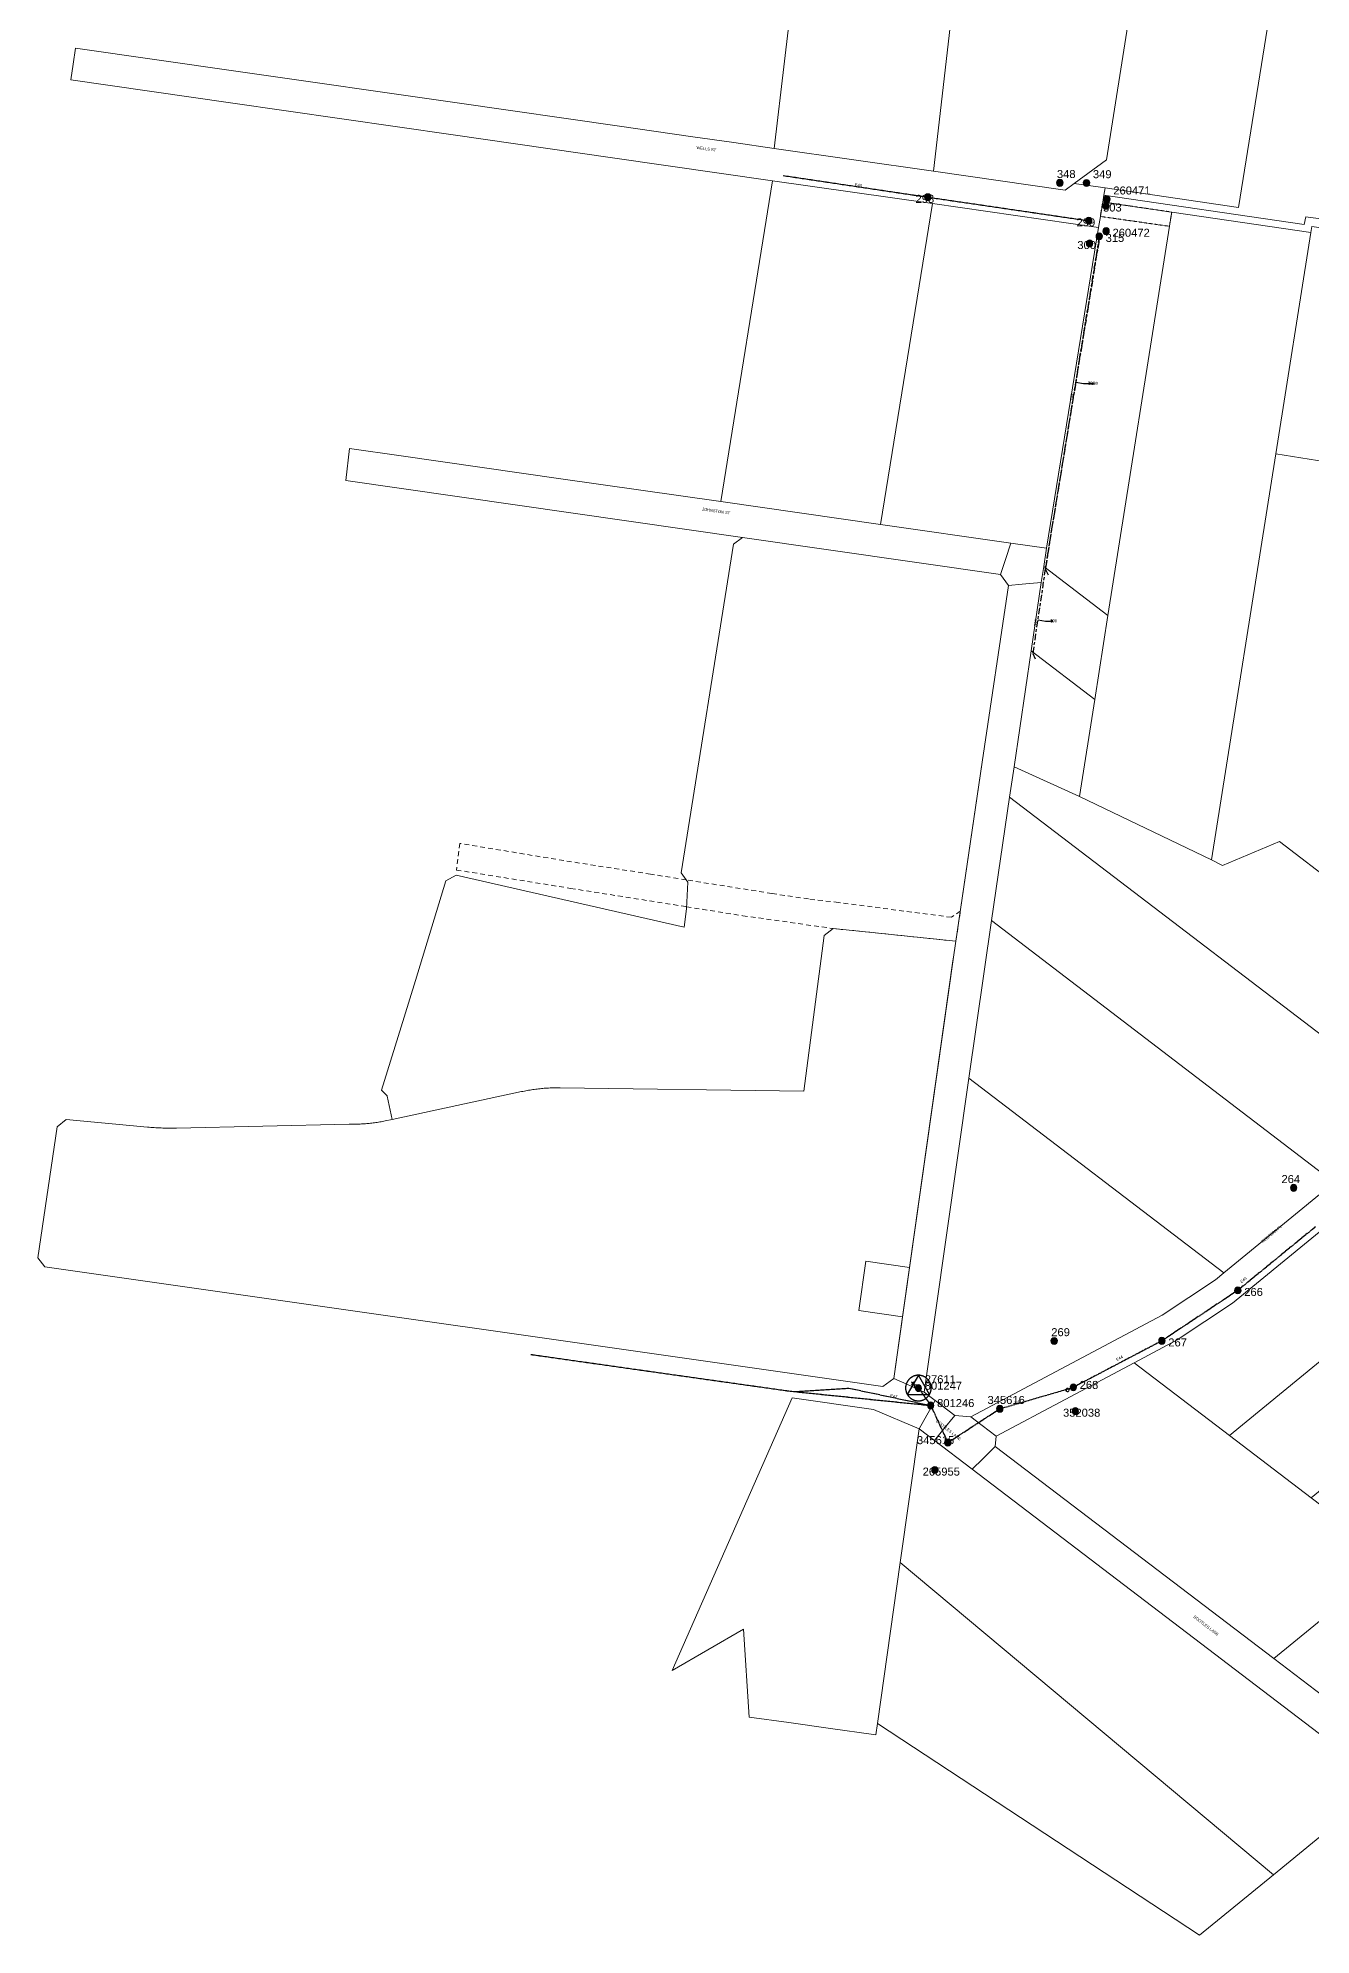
# Model space of a CAD drawing. Header units: metres. Extents: x 301573 to 308964, y 6278036 to 6284182.
# Drawn here: x 301573 to 302369, y 6281977 to 6283162 of the extents above; entities that cross this region are included whole.
import ezdxf
from ezdxf.enums import TextEntityAlignment as Align

# ---------------------------------------------------------------- set-up
doc = ezdxf.new("R2010")
doc.units = ezdxf.units.M
for name, pattern in [('Cable Exist OH', [1, 1, 0]), ('Cable Exist UG', [8.2, 4, -1.2, 1.8, -1.2]), ('Dash', [5, 3, -2]), ('DASHED', [0.75, 0.5, -0.25]), ('HIDDEN2', [0.1875, 0.125, -0.0625])]:
    doc.linetypes.add(name, pattern=pattern)
doc.layers.get('0').update_dxf_attribs({"color": 6})
for name, color, linetype, lineweight in [('Cadastre Developer_SP_EXT', 92, 'Continuous', 15), ('Cadastre Easements_SP_EXT', 94, 'DASHED', 15), ('Cadastre Land Parcels_SP_EXT', 95, 'Continuous', 15), ('Cadastre Other Property_SP_EXT', 97, 'DASHED', 15), ('Cadastre Road Names_SP_HV_LV_SL_EXT', 7, 'Continuous', 15), ('Cadastre Roads_SP_EXT', 46, 'Continuous', 15), ('Mains_HV_EXT', 13, 'Continuous', 25), ('Mains_LV_EXT', 163, 'Continuous', 25)]:
    doc.layers.add(name, color=color, linetype=linetype, lineweight=lineweight)
for name, color, linetype in [('Duct_SP_EXT', 30, 'Continuous'), ('Equip_LV_EXT', 7, 'Continuous'), ('Equip_SP_LV_EXT', 7, 'Continuous'), ('Sub_SP_TR_HV_LV_EXT', 7, 'Continuous'), ('SupportsOH_SP_TR_HV_LV_SL_EXT', 7, 'Continuous'), ('Trench_SP_EXT', 7, 'Continuous')]:
    doc.layers.add(name, color=color, linetype=linetype)
doc.layers.get('0').freeze()
doc.styles.add('POLE_LABEL', font='arial.ttf', dxfattribs={"height": 2})
doc.styles.get("Standard").update_dxf_attribs({"font": 'arial.ttf'})

# ---------------------------------------------------------------- blocks, each defined once
blk = doc.blocks.new('SUB_POLE_EXT')
at = {"flags": 128}
for points in [[(-0.05, 4), (-0.15, 4), (-0.25, 3.99), (-0.34, 3.99), (-0.44, 3.98), (-0.54, 3.96), (-0.64, 3.95), (-0.73, 3.93), (-0.83, 3.91), (-0.92, 3.89), (-1.02, 3.87), (-1.11, 3.84), (-1.21, 3.81), (-1.3, 3.78), (-1.39, 3.75), (-1.49, 3.71), (-1.58, 3.68), (-1.67, 3.64), (-1.75, 3.59), (-1.84, 3.55), (-1.93, 3.5), (-2.01, 3.46), (-2.1, 3.41), (-2.18, 3.35), (-2.26, 3.3), (-2.34, 3.24), (-2.42, 3.18), (-2.5, 3.12), (-2.58, 3.06), (-2.65, 3), (-2.72, 2.93), (-2.79, 2.86), (-2.86, 2.79), (-2.93, 2.72), (-3, 2.65), (-3.06, 2.58), (-3.12, 2.5), (-3.18, 2.42), (-3.24, 2.34), (-3.3, 2.26), (-3.35, 2.18), (-3.41, 2.1), (-3.46, 2.01), (-3.5, 1.93), (-3.55, 1.84), (-3.59, 1.75), (-3.64, 1.67), (-3.68, 1.58), (-3.71, 1.49), (-3.75, 1.39), (-3.78, 1.3), (-3.81, 1.21), (-3.84, 1.11), (-3.87, 1.02), (-3.89, 0.92), (-3.91, 0.83), (-3.93, 0.73), (-3.95, 0.64), (-3.96, 0.54), (-3.98, 0.44), (-3.99, 0.34), (-3.99, 0.25), (-4, 0.15), (-4, 0.05), (-4, -0.05), (-4, -0.15), (-3.99, -0.25), (-3.99, -0.34), (-3.98, -0.44), (-3.96, -0.54), (-3.95, -0.64), (-3.93, -0.73), (-3.91, -0.83), (-3.89, -0.92), (-3.87, -1.02), (-3.84, -1.11), (-3.81, -1.21), (-3.78, -1.3), (-3.75, -1.39), (-3.71, -1.49), (-3.68, -1.58), (-3.64, -1.67), (-3.59, -1.75), (-3.55, -1.84), (-3.5, -1.93), (-3.46, -2.01), (-3.41, -2.1), (-3.35, -2.18), (-3.3, -2.26), (-3.24, -2.34), (-3.18, -2.42), (-3.12, -2.5), (-3.06, -2.58), (-3, -2.65), (-2.93, -2.72), (-2.86, -2.79), (-2.79, -2.86), (-2.72, -2.93), (-2.65, -3), (-2.58, -3.06), (-2.5, -3.12), (-2.42, -3.18), (-2.34, -3.24), (-2.26, -3.3), (-2.18, -3.35), (-2.1, -3.41), (-2.01, -3.46), (-1.93, -3.5), (-1.84, -3.55), (-1.75, -3.59), (-1.67, -3.64), (-1.58, -3.68), (-1.49, -3.71), (-1.39, -3.75), (-1.3, -3.78), (-1.21, -3.81), (-1.11, -3.84), (-1.02, -3.87), (-0.92, -3.89), (-0.83, -3.91), (-0.73, -3.93), (-0.64, -3.95), (-0.54, -3.96), (-0.44, -3.98), (-0.34, -3.99), (-0.25, -3.99), (-0.15, -4), (-0.05, -4), (0.05, -4), (0.15, -4), (0.25, -3.99), (0.34, -3.99), (0.44, -3.98), (0.54, -3.96), (0.64, -3.95), (0.73, -3.93), (0.83, -3.91), (0.92, -3.89), (1.02, -3.87), (1.11, -3.84), (1.21, -3.81), (1.3, -3.78), (1.39, -3.75), (1.49, -3.71), (1.58, -3.68), (1.67, -3.64), (1.75, -3.59), (1.84, -3.55), (1.93, -3.5), (2.01, -3.46), (2.1, -3.41), (2.18, -3.35), (2.26, -3.3), (2.34, -3.24), (2.42, -3.18), (2.5, -3.12), (2.58, -3.06), (2.65, -3), (2.72, -2.93), (2.79, -2.86), (2.86, -2.79), (2.93, -2.72), (3, -2.65), (3.06, -2.58), (3.12, -2.5), (3.18, -2.42), (3.24, -2.34), (3.3, -2.26), (3.35, -2.18), (3.41, -2.1), (3.46, -2.01), (3.5, -1.93), (3.55, -1.84), (3.59, -1.75), (3.64, -1.67), (3.68, -1.58), (3.71, -1.49), (3.75, -1.39), (3.78, -1.3), (3.81, -1.21), (3.84, -1.11), (3.87, -1.02), (3.89, -0.92), (3.91, -0.83), (3.93, -0.73), (3.95, -0.64), (3.96, -0.54), (3.98, -0.44), (3.99, -0.34), (3.99, -0.25), (4, -0.15), (4, -0.05), (4, 0.05), (4, 0.15), (3.99, 0.25), (3.99, 0.34), (3.98, 0.44), (3.96, 0.54), (3.95, 0.64), (3.93, 0.73), (3.91, 0.83), (3.89, 0.92), (3.87, 1.02), (3.84, 1.11), (3.81, 1.21), (3.78, 1.3), (3.75, 1.39), (3.71, 1.49), (3.68, 1.58), (3.64, 1.67), (3.59, 1.75), (3.55, 1.84), (3.5, 1.93), (3.46, 2.01), (3.41, 2.1), (3.35, 2.18), (3.3, 2.26), (3.24, 2.34), (3.18, 2.42), (3.12, 2.5), (3.06, 2.58), (3, 2.65), (2.93, 2.72), (2.86, 2.79), (2.79, 2.86), (2.72, 2.93), (2.65, 3), (2.58, 3.06), (2.5, 3.12), (2.42, 3.18), (2.34, 3.24), (2.26, 3.3), (2.18, 3.35), (2.1, 3.41), (2.01, 3.46), (1.93, 3.5), (1.84, 3.55), (1.75, 3.59), (1.67, 3.64), (1.58, 3.68), (1.49, 3.71), (1.39, 3.75), (1.3, 3.78), (1.21, 3.81), (1.11, 3.84), (1.02, 3.87), (0.92, 3.89), (0.83, 3.91), (0.73, 3.93), (0.64, 3.95), (0.54, 3.96), (0.44, 3.98), (0.34, 3.99), (0.25, 3.99), (0.15, 4), (0.05, 4)], [(0, 4), (-3.46, -2), (3.46, -2)]]:
    blk.add_lwpolyline(points, close=True, dxfattribs=at)
at = {"flags": 8}
blk.add_attdef('ASSET_NUM', text='', height=2.5, dxfattribs=at).set_placement((0, 7), align=Align.MIDDLE_CENTER)
for tag, flags, p in [('STREET_CODE', 9, (-1.13, 0.95)), ('CONSTRUCTED_VOLTAGE', 9, (-1.13, 0.75)), ('NO_PHASES', 9, (-1.13, 0.55)), ('OPERATING_VOLTAGE', 9, (-1.13, 0.35)), ('OPERATED_BY', 9, (-1.13, 0.15)), ('MAINTAINED_BY', 9, (-1.13, -0.05)), ('SECONDARY_VOLTAGE', 9, (-1.13, -0.65)), ('STATE', 9, (-1.13, -0.85)), ('SUBSTATION_TYPE', 9, (-1.13, -1.05)), ('SUBURB', 9, (-1.13, -1.65)), ('STREETNAME', 9, (-1.13, -1.85)), ('Z', 1, (-1.13, -2.45)), ('ORIENTATION', 9, (-1.13, -0.25)), ('OWNED_BY', 9, (-1.13, -0.45)), ('USAGE', 9, (-1.13, -1.25)), ('LEGEND', 9, (-1.13, -1.45)), ('LOCATION', 9, (-1.13, -2.05)), ('NOTES', 9, (-1.13, -2.25))]:
    blk.add_attdef(tag, text='', height=0.2, dxfattribs=dict(flags=flags)).set_placement(p, align=Align.MIDDLE_LEFT)
blk = doc.blocks.new('LV_OH_LINKS_OPEN_EXT')
for p, q in [((-0.2, 5), (-0.2, 5.5)), ((-0.2, 3), (-0.2, 2.5)), ((0.2, 5), (0.2, 5.5)), ((0.2, 3), (0.2, 2.5))]:
    blk.add_line(p, q)
blk.add_lwpolyline([(0, 3, 1), (0, 5, 1)], format="xyb", close=True)
at = {"flags": 1}
blk.add_attdef('Z', (0, 0), '', height=0.2, dxfattribs=at)
at = {"flags": 9}
for tag, p in [('ACTUAL_STATUS', (0, 0)), ('CONSTRUCTED_VOLTAGE', (0, -0.2)), ('NO_PHASES', (0, -0.4)), ('OPERATING_VOLTAGE', (0, -0.6)), ('ORIENTATION', (0, -0.8)), ('OWNED_BY', (0, -1)), ('STATE', (0, -1.2)), ('SWITCH_TYPE', (0, -1.4)), ('USAGE', (0, -1.6)), ('LEGEND', (0, -1.8)), ('NOTES', (0, -2))]:
    blk.add_attdef(tag, text='', height=0.2, dxfattribs=at).set_placement(p, align=Align.MIDDLE_LEFT)
blk = doc.blocks.new('LV_OH_LINKS_DISTFUSE_EXT')
for p, q in [((0, 0), (0.96, 0)), ((3.84, 0), (4.8, 0))]:
    blk.add_line(p, q)
blk.add_lwpolyline([(3.84, -1.2), (3.84, 1.2), (0.96, -1.2), (0.96, 1.2)], close=True)
at = {"flags": 9}
for tag, p in [('ACTUAL_STATUS', (0, 0)), ('CONSTRUCTED_VOLTAGE', (0, -0.2)), ('OPERATING_VOLTAGE', (0, -0.6)), ('ORIENTATION', (0, -0.8)), ('OWNED_BY', (0, -1)), ('STATE', (0, -1.2)), ('SWITCH_TYPE', (0, -1.4)), ('NO_PHASES', (0, -0.4)), ('USAGE', (0, -1.6)), ('NOTES', (0, -1.8))]:
    blk.add_attdef(tag, text='', height=0.2, dxfattribs=at).set_placement(p, align=Align.MIDDLE_LEFT)
at = {"flags": 1}
blk.add_attdef('Z', (0, 0), '', height=0.2, dxfattribs=at)
blk = doc.blocks.new('POLE_EXT')
blk.add_hatch(color=256).paths.add_polyline_path([(-1, 0, 1), (1, 0, 1)])
blk.add_lwpolyline([(-1, 0, 1), (1, 0, 1)], format="xyb", close=True)
at = {"flags": 8}
blk.add_attdef('pNumber', text='', height=2, dxfattribs=at).set_placement((3, 2.5), align=Align.MIDDLE_CENTER)
at = {"style": 'POLE_LABEL', "flags": 9}
for tag, p in [('STRUCTURE_PLANT_NUMBER', (1.35, 0.03)), ('STREET_CODE', (1.35, -0.2))]:
    blk.add_attdef(tag, text='', height=0.2, dxfattribs=at).set_placement(p, align=Align.MIDDLE_LEFT)
at = {"flags": 9}
for tag, p in [('OWNED_BY', (1.35, -0.4)), ('SPECIAL_USE', (1.35, -0.8)), ('STATE', (1.35, -1)), ('cLV', (1.35, -1.4)), ('hDepth', (1.35, -1.6)), ('hDia', (1.35, -1.8)), ('cHV', (1.35, -2)), ('cLinedev', (1.35, -3.4)), ('pExisting', (1.35, -3.8)), ('pFooting', (1.35, -4.4)), ('pNew', (1.35, -4.6)), ('pRelocate', (1.35, -5)), ('pRemove', (1.35, -5.2)), ('pReplace', (1.35, -5.4)), ('pStay', (1.35, -5.6)), ('pType', (1.35, -5.8)), ('PARENT', (1.35, -0.6)), ('USAGE', (1.35, -1.2)), ('LBRACKET', (1.35, -2.2)), ('LExisting', (1.35, -2.4)), ('LANTNUMBER', (1.35, -2.6)), ('LOther', (1.35, -2.8)), ('LRemove', (1.35, -3)), ('LEGEND', (1.35, -3.2)), ('LOCATION', (1.35, -3.6)), ('PFNUMBER', (1.35, -4)), ('NEWPFNUMBER', (1.35, -4.2)), ('cspan', (1.35, -6)), ('STREETNAME', (1.35, -6.2)), ('SUBURB', (1.35, -6.4)), ('OPERATED_BY', (1.36, -7.01)), ('NOTES', (1.35, -6.6)), ('MAINTAINED_BY', (1.36, -6.81))]:
    blk.add_attdef(tag, text='', height=0.2, dxfattribs=at).set_placement(p, align=Align.MIDDLE_LEFT)
at = {"flags": 1}
blk.add_attdef('Z', (1.35, -7.33), '', height=0.2, dxfattribs=at)
blk = doc.blocks.new('End Shackle_EXT')
blk.add_wipeout([(0, 0.3), (1.8, 0.3), (1.8, -0.3), (0, -0.3)])
blk.add_line((1.8, -1), (1.8, 1))
at = {"flags": 1}
blk.add_attdef('Z', (0, 0), '', height=0.2, dxfattribs=at)
at = {"flags": 9}
for tag, p in [('CONNECTOR_TYPE', (0, 0)), ('CONSTRUCTED_VOLTAGE', (0, -0.2)), ('NO_PHASES', (0, -0.4)), ('OPERATING_VOLTAGE', (0, -0.6)), ('ORIENTATION', (0, -0.8)), ('OWNED_BY', (0, -1)), ('STATE', (0, -1.2)), ('USAGE', (0, -1.4)), ('NOTES', (0, -1.6))]:
    blk.add_attdef(tag, text='', height=0.2, dxfattribs=at).set_placement(p, align=Align.MIDDLE_LEFT)
blk = doc.blocks.new('CABLE_LARGE_EXT')
h = blk.add_hatch(color=256)
edge = h.paths.add_edge_path()
edge.add_arc((0, 0.5), 0.55, 0, 360)
blk.add_circle((0, 0.5), 0.55)
at = {"flags": 1}
blk.add_attdef('Z', (0, 0), '', height=0.2, dxfattribs=at)
at = {"flags": 9}
for tag, p in [('COND_CODE', (0, 0)), ('FB_REFERENCE', (0, -0.2)), ('STATE', (0, -0.4)), ('XSECT_SIZE', (0, -0.6)), ('NOTES', (0, -0.8))]:
    blk.add_attdef(tag, text='', height=0.2, dxfattribs=at).set_placement(p, align=Align.MIDDLE_LEFT)

msp = doc.modelspace()

# ---------------------------------------------------------------- linework, layer by layer
at = {"layer": 'Cadastre Developer_SP_EXT', "linetype": 'Dash'}
msp.add_lwpolyline([(302070.12755, 6282605.88574), (302146.74597, 6282597.95162), (302149.52807, 6282616.81323), (302143.9604, 6282612.88109), (302073.428, 6282622.15628), (302054.58581, 6282624.33784), (302031.6801, 6282627.7966), (301978.07132, 6282636.27231), (301955.92902, 6282639.89082), (301901.62055, 6282648.32114), (301836.62836, 6282659.11458), (301834.54937, 6282642.43391), (301905.87285, 6282630.97969), (301978.32361, 6282619.48826), (302013.54824, 6282613.87323), (302070.12755, 6282605.88574)], close=True, dxfattribs=at)
at = {"layer": 'Cadastre Easements_SP_EXT', "linetype": 'Dash'}
msp.add_lwpolyline([(302281.69908, 6283053.63606), (302238.55606, 6283059.92604), (302237.09101, 6283050.91696), (302280.29505, 6283044.74405), (302281.69908, 6283053.63606)], close=True, dxfattribs=at)
at = {"layer": 'Cadastre Land Parcels_SP_EXT', "linetype": 'Continuous'}
for points in [[(302359.717, 6283282.20401), (302276.60802, 6283294.659), (302273.436, 6283275.151), (302270.718, 6283275.12503), (302240.93304, 6283086.38596), (302220.73499, 6283071.55598), (302240.043, 6283068.71396), (302323.41998, 6283056.41497), (302359.717, 6283282.20401)], [(302270.718, 6283275.12503), (302155.38502, 6283274.08898), (302148.91501, 6283218.28697), (302132.82001, 6283079.157), (302215.00998, 6283067.36097), (302220.73499, 6283071.55598), (302240.93304, 6283086.38596), (302270.718, 6283275.12503)], [(302377.093, 6283279.63203), (302359.717, 6283282.20401), (302323.41998, 6283056.41497), (302240.043, 6283068.71396), (302239.20296, 6283064.24601), (302364.51099, 6283045.77098), (302365.64297, 6283050.67397), (302408.81704, 6283044.73996), (302444.64696, 6283269.51203), (302377.093, 6283279.63203)], [(302524.92797, 6283257.52803), (302444.64696, 6283269.51203), (302408.81704, 6283044.73996), (302365.64297, 6283050.67397), (302364.51099, 6283045.77098), (302239.20296, 6283064.24601), (302238.55601, 6283059.92602), (302281.69899, 6283053.63603), (302368.70502, 6283040.95102), (302369.32998, 6283044.57699), (302488.63599, 6283027.39002), (302503.57604, 6283122.12596), (302524.92797, 6283257.52803)], [(302132.82001, 6283079.157), (302148.91501, 6283218.28697), (302046.17401, 6283202.76101), (302033.24203, 6283093.44498), (302132.82001, 6283079.157)], [(302099.68998, 6282858.42703), (302132.15999, 6283058.91001), (302032.17197, 6283073.25196), (301999.791, 6282872.69699), (302099.68998, 6282858.42703)], [(302181.20703, 6282846.781), (302203.37604, 6282843.61498), (302235.97104, 6283044.02897), (302132.15999, 6283058.91001), (302099.68998, 6282858.42703), (302181.20703, 6282846.781)], [(302280.29503, 6283044.74402), (302281.69899, 6283053.63603), (302238.55601, 6283059.92602), (302237.09101, 6283050.91697), (302235.97104, 6283044.02897), (302203.37604, 6282843.61498), (302201.68801, 6282832.22599), (302241.85797, 6282801.41398), (302280.29503, 6283044.74402)], [(302368.70502, 6283040.95102), (302281.69899, 6283053.63603), (302280.29503, 6283044.74402), (302241.85797, 6282801.41398), (302233.57096, 6282748.94299), (302224.01902, 6282688.378), (302306.58697, 6282648.873), (302346.76197, 6282902.44698), (302368.70502, 6283040.95102)], [(302488.63599, 6283027.39002), (302369.32998, 6283044.57699), (302368.70502, 6283040.95102), (302346.76197, 6282902.44698), (302456.17004, 6282885.11303), (302420.332, 6282657.39304), (302426.78699, 6282634.10396), (302430.212, 6282656.90403), (302455.54297, 6282817.53901), (302480.68199, 6282976.95501), (302484.26803, 6282999.68697), (302488.63599, 6283027.39002)], [(302426.78699, 6282634.10396), (302420.332, 6282657.39304), (302456.17004, 6282885.11303), (302346.76197, 6282902.44698), (302306.58697, 6282648.873), (302313.49201, 6282645.35003), (302349.18201, 6282660.34396), (302422.10598, 6282604.46599), (302426.78699, 6282634.10396)], [(302163.2763, 6282709.74999), (302179.62287, 6282820.30727), (302174.56327, 6282827.09625), (302013.39334, 6282850.24099), (302007.65817, 6282846.00941), (301975.02271, 6282640.67838), (301979.16833, 6282634.90099), (301978.34543, 6282618.19879), (301976.83008, 6282606.69868), (301834.27519, 6282639.32566), (301827.93167, 6282635.66233), (301808.81437, 6282573.48968), (301801.72303, 6282550.42842), (301787.74086, 6282504.95638), (301791.15492, 6282501.2336), (301791.19087, 6282501.0663), (301794.30362, 6282486.56659), (301875.22134, 6282503.93587), (301876.09989, 6282504.12101), (301876.9803, 6282504.2983), (301877.86257, 6282504.46869), (301878.74572, 6282504.63105), (301879.62993, 6282504.78651), (301880.5159, 6282504.93412), (301881.40294, 6282505.07474), (301882.29086, 6282505.20839), (301883.18072, 6282505.33418), (301884.07067, 6282505.45192), (301884.9616, 6282505.56278), (301885.85429, 6282505.66675), (301886.74724, 6282505.76268), (301887.64028, 6282505.85074), (301888.53518, 6282505.93183), (301889.43017, 6282506.00497), (301890.32621, 6282506.07122), (301891.22235, 6282506.13049), (301892.11866, 6282506.18075), (301893.01603, 6282506.2251), (301893.91261, 6282506.26052), (301894.81024, 6282506.28896), (301895.70885, 6282506.31043), (301896.60684, 6282506.32403), (301897.50483, 6282506.33057), (301898.40229, 6282506.32915), (301899.30072, 6282506.31988), (302051.68261, 6282504.17198), (302064.49923, 6282601.44254), (302070.12752, 6282605.88567), (302146.746, 6282597.95163), (302163.2763, 6282709.74999)], [(302241.85797, 6282801.41398), (302201.68801, 6282832.22599), (302200.18397, 6282822.06403), (302193.86898, 6282779.39001), (302233.57096, 6282748.94299), (302241.85797, 6282801.41398)], [(302233.57096, 6282748.94299), (302193.86898, 6282779.39001), (302183.159, 6282706.96), (302224.01902, 6282688.378), (302233.57096, 6282748.94299)], [(302224.01902, 6282688.378), (302183.159, 6282706.96), (302180.354, 6282687.98898), (302437.68299, 6282491.72698), (302496.62797, 6282540.01497), (302496.49998, 6282547.47104), (302422.10598, 6282604.46599), (302349.18201, 6282660.34396), (302313.49201, 6282645.35003), (302306.58697, 6282648.873), (302224.01902, 6282688.378)], [(302437.68299, 6282491.72698), (302180.354, 6282687.98898), (302168.97402, 6282610.96002), (302383.20703, 6282447.09701), (302437.68299, 6282491.72698)], [(302383.20703, 6282447.09701), (302168.97402, 6282610.96002), (302154.831, 6282512.36996), (302314.387, 6282390.71403), (302383.20703, 6282447.09701)], [(302144.94225, 6282585.65193), (302145.28242, 6282588.05184), (302146.746, 6282597.95163), (302070.12752, 6282605.88567), (302064.49923, 6282601.44254), (302051.68261, 6282504.17198), (301899.30072, 6282506.31988), (301898.40229, 6282506.32915), (301897.50483, 6282506.33057), (301896.60684, 6282506.32403), (301895.70885, 6282506.31043), (301894.81024, 6282506.28896), (301893.91261, 6282506.26052), (301893.01603, 6282506.2251), (301892.11866, 6282506.18075), (301891.22235, 6282506.13049), (301890.32621, 6282506.07122), (301889.43017, 6282506.00497), (301888.53518, 6282505.93183), (301887.64028, 6282505.85074), (301886.74724, 6282505.76268), (301885.85429, 6282505.66675), (301884.9616, 6282505.56278), (301884.07067, 6282505.45192), (301883.18072, 6282505.33418), (301882.29086, 6282505.20839), (301881.40294, 6282505.07474), (301880.5159, 6282504.93412), (301879.62993, 6282504.78651), (301878.74572, 6282504.63105), (301877.86257, 6282504.46869), (301876.9803, 6282504.2983), (301876.09989, 6282504.12101), (301875.22134, 6282503.93587), (301794.30362, 6282486.56659), (301789.83063, 6282485.60703), (301789.02089, 6282485.43716), (301788.21008, 6282485.27525), (301787.39742, 6282485.12129), (301786.583, 6282484.97421), (301785.7676, 6282484.835), (301784.95114, 6282484.70383), (301784.13292, 6282484.58051), (301783.31451, 6282484.46418), (301782.49435, 6282484.3558), (301781.67312, 6282484.25633), (301780.85083, 6282484.16376), (301780.02854, 6282484.07817), (301779.2051, 6282484.00149), (301778.38078, 6282483.9318), (301777.5554, 6282483.87103), (301776.72994, 6282483.81723), (301775.9042, 6282483.7713), (301775.07838, 6282483.7334), (301774.25159, 6282483.7024), (301773.42462, 6282483.68041), (301767.31977, 6282483.54349), (301659.44869, 6282481.13174), (301658.37686, 6282481.1116), (301657.30583, 6282481.09853), (301656.23373, 6282481.09323), (301655.16235, 6282481.095), (301654.09078, 6282481.10374), (301653.01904, 6282481.12044), (301651.9481, 6282481.14305), (301650.87689, 6282481.17467), (301649.80639, 6282481.21222), (301648.735, 6282481.25771), (301647.66503, 6282481.31026), (301646.59488, 6282481.37068), (301645.52552, 6282481.43817), (301644.45679, 6282481.51255), (301643.38787, 6282481.5939), (301642.32046, 6282481.68329), (301641.25296, 6282481.77958), (301590.57725, 6282486.52065), (301584.87175, 6282482.03883), (301572.82027, 6282400.00742), (301577.04345, 6282394.35413), (302101.19578, 6282319.64099), (302107.97337, 6282324.73831), (302113.43383, 6282363.27545), (302086.15371, 6282367.21791), (302090.39147, 6282397.94167), (302117.80408, 6282394.11934), (302144.94225, 6282585.65193)], [(302567.16201, 6282493.34399), (302520.704, 6282528.931), (302511.30602, 6282528.76802), (302493.93303, 6282514.53402), (302319.74402, 6282371.82896), (302285.05297, 6282348.73802), (302258.26001, 6282334.51497), (302317.85096, 6282289.12799), (302495.97104, 6282435.02998), (302567.16201, 6282493.34399)], [(302314.387, 6282390.71403), (302154.831, 6282512.36996), (302127.02698, 6282316.03199), (302133.77798, 6282310.88802), (302146.08704, 6282301.50904), (302156.15899, 6282300.68702), (302275.817, 6282364.21999), (302309.02601, 6282386.32099), (302314.387, 6282390.71403)], [(302618.168, 6282454.28101), (302567.16201, 6282493.34399), (302495.97104, 6282435.02998), (302317.85096, 6282289.12799), (302368.999, 6282250.17304), (302497.73601, 6282355.62902), (302618.168, 6282454.28101)], [(302117.80408, 6282394.11934), (302090.39147, 6282397.94167), (302086.15371, 6282367.21791), (302113.43383, 6282363.27545), (302117.80408, 6282394.11934)], [(302317.85096, 6282289.12799), (302258.26001, 6282334.51497), (302171.93201, 6282288.67899), (302171.40502, 6282282.22798), (302345.58802, 6282149.578), (302420.50601, 6282210.94603), (302368.999, 6282250.17304), (302317.85096, 6282289.12799)], [(302095.33898, 6282305.24498), (302044.41399, 6282312.48596), (301969.44, 6282142.235), (302014.03702, 6282168.01999), (302017.48102, 6282113.09203), (302042.23597, 6282109.58496), (302066.99198, 6282106.07798), (302096.69197, 6282101.87397), (302097.72202, 6282109.10496), (302111.97996, 6282209.62899), (302123.77201, 6282293.27503), (302095.33898, 6282305.24498)], [(302133.46404, 6282285.89298), (302123.77201, 6282293.27503), (302111.97996, 6282209.62899), (302345.327, 6282014.54799), (302414.93196, 6282071.51802), (302390.86697, 6282089.82699), (302157.02703, 6282267.94503), (302133.46404, 6282285.89298)], [(302497.55431, 6282274.05721), (302420.50601, 6282210.94576), (302345.58794, 6282149.578), (302406.77223, 6282102.97565), (302408.00906, 6282101.92794), (302462.50473, 6282116.04102), (302544.41106, 6282184.26348), (302601.38304, 6282231.71735), (302582.3849, 6282255.98144), (302524.20002, 6282241.53676), (302497.55431, 6282274.05721)], [(302299.17798, 6281976.82696), (302345.327, 6282014.54799), (302111.97996, 6282209.62899), (302097.72202, 6282109.10496), (302299.17798, 6281976.82696)]]:
    msp.add_lwpolyline(points, close=True, dxfattribs=at)
at = {"layer": 'Cadastre Other Property_SP_EXT', "linetype": 'HIDDEN2'}
msp.add_lwpolyline([(302280.29056, 6283044.74522), (302281.69901, 6283053.63596), (302238.55604, 6283059.92602), (302237.09099, 6283050.917), (302280.29056, 6283044.74522)], close=True, dxfattribs=at)
at = {"layer": 'Cadastre Roads_SP_EXT', "linetype": 'Continuous'}
for points in [[(301698.112, 6283141.53699), (301596.41301, 6283156.12298), (301594.87604, 6283146.11299), (301593.35798, 6283136.21604), (301693.16599, 6283121.89797), (301832.41099, 6283101.90599), (301932.15604, 6283087.59896), (302032.17201, 6283073.25201), (302132.15999, 6283058.91001), (302235.97099, 6283044.02899), (302237.09097, 6283050.91701), (302238.55597, 6283059.92597), (302239.20298, 6283064.24597), (302240.04303, 6283068.71398), (302220.73498, 6283071.55601), (302215.01003, 6283067.36096), (302132.81999, 6283079.15702), (302033.24202, 6283093.44497), (302008.00503, 6283097.06604), (301980.83097, 6283100.96597), (301936.49097, 6283107.32999), (301834.88099, 6283121.91104), (301698.112, 6283141.53699)], [(302177.75198, 6282836.54431), (302181.20659, 6282846.78142), (302099.68979, 6282858.427), (301999.79092, 6282872.69677), (301899.8682, 6282886.96989), (301799.91669, 6282901.24646), (301767.56632, 6282905.85125), (301765.40477, 6282885.85441), (302013.39327, 6282850.24097), (302174.56326, 6282827.09621), (302177.75198, 6282836.54431)], [(302193.86902, 6282779.39), (302200.18403, 6282822.06402), (302188.20897, 6282821.041), (302179.62301, 6282820.307), (302163.27602, 6282709.74997), (302145.28196, 6282588.05203), (302107.97296, 6282324.73798), (302116.12296, 6282321.01404), (302127.02696, 6282316.032), (302154.83099, 6282512.37003), (302168.97404, 6282610.96004), (302180.354, 6282687.98896), (302183.15903, 6282706.96004), (302193.86902, 6282779.39)], [(302511.30601, 6282528.76796), (302503.14603, 6282535.02001), (302496.62801, 6282540.01502), (302437.68304, 6282491.72697), (302383.20696, 6282447.09698), (302314.38702, 6282390.71403), (302309.02598, 6282386.32099), (302275.81702, 6282364.22001), (302156.15902, 6282300.68703), (302163.17297, 6282295.347), (302171.93202, 6282288.67903), (302258.25998, 6282334.51501), (302285.053, 6282348.73798), (302319.744, 6282371.82896), (302493.933, 6282514.53396), (302511.30601, 6282528.76796)], [(302146.08696, 6282301.50898), (302133.77802, 6282310.88802), (302128.53001, 6282301.64903), (302123.77201, 6282293.27499), (302133.464, 6282285.89299), (302139.29404, 6282293.10704), (302146.08696, 6282301.50898)], [(302408.00904, 6282101.92801), (302406.77214, 6282102.97567), (302345.58792, 6282149.57806), (302171.40474, 6282282.22839), (302163.66739, 6282274.54243), (302157.02733, 6282267.94529), (302390.86722, 6282089.82712), (302392.47226, 6282088.60603), (302408.00904, 6282101.92801)]]:
    msp.add_lwpolyline(points, close=True, dxfattribs=at)
at = {"layer": 'Duct_SP_EXT'}
for points in [[(302229.58945, 6282946.29811), (302226.48546, 6282946.29811), (302221.82938, 6282947.12364)], [(302205.90886, 6282797.82516), (302202.8048, 6282797.82516), (302198.14879, 6282798.65068)]]:
    msp.add_lwpolyline(points, dxfattribs=at)
at = {"layer": 'Mains_HV_EXT', "linetype": 'Cable Exist OH'}
for points in [[(301881.06073, 6282339.69615), (301963.81634, 6282327.95495), (302043.11344, 6282316.7658), (302131.05885, 6282307.80369)], [(302123.32411, 6282318.68245), (302131.02632, 6282307.80435)]]:
    msp.add_lwpolyline(points, dxfattribs=at)
at = {"layer": 'Mains_HV_EXT', "linetype": 'Continuous'}
msp.add_lwpolyline([(302129.90488, 6282309.37438, 0.1853169267), (302129.02376, 6282308.02222)], format="xyb", dxfattribs=at)
at = {"layer": 'Mains_LV_EXT', "linetype": 'Cable Exist UG'}
for points in [[(302236.39487, 6283038.48335), (302236.1136, 6283034.90973), (302204.23832, 6282841.00293), (302202.64858, 6282830.58421)], [(302202.64858, 6282830.58421), (302194.81666, 6282777.85397)]]:
    msp.add_lwpolyline(points, dxfattribs=at)
at = {"layer": 'Mains_LV_EXT', "linetype": 'Cable Exist OH'}
for points in [[(302371.56066, 6282419.40182), (302323.0666, 6282379.74526), (302275.5788, 6282348.20824)], [(302275.5788, 6282348.20824), (302220.17792, 6282319.14699)], [(302045.84581, 6282316.43331), (302079.88615, 6282318.63874), (302131.05885, 6282307.80369), (302141.73633, 6282284.61959)], [(302141.73633, 6282284.61959), (302174.20528, 6282305.74498), (302220.178, 6282319.14699)]]:
    msp.add_lwpolyline(points, dxfattribs=at)
at = {"layer": 'Mains_LV_EXT', "linetype": 'Continuous'}
msp.add_lwpolyline([(302143.38853, 6282285.69456, 0.3910009237), (302140.90773, 6282286.41856)], format="xyb", dxfattribs=at)
at = {"layer": 'Trench_SP_EXT', "linetype": 'Cable Exist UG'}
for points in [[(302236.39498, 6283038.48335), (302202.64857, 6282830.58403), (302204.67827, 6282826.45741)], [(302202.64857, 6282830.5842), (302194.81662, 6282777.85395), (302196.34091, 6282774.34891)]]:
    msp.add_lwpolyline(points, dxfattribs=at)

# ---------------------------------------------------------------- block references
at = {"layer": 'Duct_SP_EXT'}
for p in [(302230.32145, 6282945.93211), (302232.0991, 6282945.90185), (302206.64081, 6282797.45915)]:
    msp.add_blockref('CABLE_LARGE_EXT', p, dxfattribs=at)
at = {"layer": 'Equip_LV_EXT', "rotation": 139.4549506773513}
msp.add_blockref('LV_OH_LINKS_DISTFUSE_EXT', (302122.68745, 6282319.22725), dxfattribs=at)
at = {"layer": 'Equip_SP_LV_EXT', "rotation": 114.3998396383952}
msp.add_blockref('LV_OH_LINKS_OPEN_EXT', (302220.17787, 6282319.14693), dxfattribs=at)
at = {"layer": 'Sub_SP_TR_HV_LV_EXT'}
ref = msp.add_blockref('SUB_POLE_EXT', (302123.32423, 6282318.68239), dxfattribs=dict(at, xscale=2, yscale=2, zscale=2))
ref.add_attrib('ASSET_NUM', '27611', dxfattribs={"layer": '0', "height": 5}).set_placement((302127.32423, 6282320.18239), align=Align.BOTTOM_LEFT)
at = {"layer": 'SupportsOH_SP_TR_HV_LV_SL_EXT'}
ref = msp.add_blockref('POLE_EXT', (302211.76874, 6283071.90967), dxfattribs=dict(at, xscale=2, yscale=2, zscale=2))
ref.add_attrib('ASSET_NUM', '348', dxfattribs={"layer": '0', "height": 5, "style": 'POLE_LABEL'}).set_placement((302215.76874, 6283073.40967), align=Align.BOTTOM_CENTER)
ref = msp.add_blockref('POLE_EXT', (302228.43749, 6283071.8071), dxfattribs=dict(at, xscale=2, yscale=2, zscale=2))
ref.add_attrib('ASSET_NUM', '349', dxfattribs={"layer": '0', "height": 5, "style": 'POLE_LABEL'}).set_placement((302232.43749, 6283073.3071), align=Align.BOTTOM_LEFT)
ref = msp.add_blockref('POLE_EXT', (302129.2003, 6283062.91413), dxfattribs=dict(at, xscale=2, yscale=2, zscale=2))
ref.add_attrib('ASSET_NUM', '298', dxfattribs={"layer": '0', "height": 5, "rotation": 0.05886301, "style": 'POLE_LABEL'}).set_placement((302133.2003, 6283064.41413), align=Align.TOP_RIGHT)
ref = msp.add_blockref('POLE_EXT', (302240.59041, 6283057.46687), dxfattribs=dict(at, xscale=2, yscale=2, zscale=2))
ref.add_attrib('ASSET_NUM', '303', dxfattribs={"layer": '0', "height": 5, "rotation": 0.33251202, "style": 'POLE_LABEL'}).set_placement((302244.59041, 6283058.96687), align=Align.TOP_CENTER)
ref = msp.add_blockref('POLE_EXT', (302241.19524, 6283061.6195), dxfattribs=dict(at, xscale=2, yscale=2, zscale=2))
ref.add_attrib('ASSET_NUM', '260471', dxfattribs={"layer": '0', "height": 5, "style": 'POLE_LABEL'}).set_placement((302245.19524, 6283063.1195), align=Align.BOTTOM_LEFT)
ref = msp.add_blockref('POLE_EXT', (302229.87551, 6283048.22145), dxfattribs=dict(at, xscale=2, yscale=2, zscale=2))
ref.add_attrib('ASSET_NUM', '299', dxfattribs={"layer": '0', "height": 5, "rotation": 0.00687549, "style": 'POLE_LABEL'}).set_placement((302233.87551, 6283049.72145), align=Align.TOP_RIGHT)
ref = msp.add_blockref('POLE_EXT', (302230.36842, 6283034.03195), dxfattribs=dict(at, xscale=2, yscale=2, zscale=2))
ref.add_attrib('ASSET_NUM', '300', dxfattribs={"layer": '0', "height": 5, "style": 'POLE_LABEL'}).set_placement((302234.36842, 6283035.53195), align=Align.TOP_RIGHT)
ref = msp.add_blockref('POLE_EXT', (302236.39497, 6283038.48336), dxfattribs=dict(at, xscale=2, yscale=2, zscale=2))
ref.add_attrib('ASSET_NUM', '315', dxfattribs={"layer": '0', "height": 5, "rotation": 0.04609471, "style": 'POLE_LABEL'}).set_placement((302240.39497, 6283039.98336), align=Align.TOP_LEFT)
ref = msp.add_blockref('POLE_EXT', (302240.6969, 6283041.71676), dxfattribs=dict(at, xscale=2, yscale=2, zscale=2))
ref.add_attrib('ASSET_NUM', '260472', dxfattribs={"layer": '0', "height": 5, "style": 'POLE_LABEL'}).set_placement((302244.6969, 6283043.21676), align=Align.TOP_LEFT)
ref = msp.add_blockref('POLE_EXT', (302357.99596, 6282443.80191), dxfattribs=dict(at, xscale=2, yscale=2, zscale=2))
ref.add_attrib('ASSET_NUM', '264', dxfattribs={"layer": '0', "height": 5, "style": 'POLE_LABEL'}).set_placement((302361.99596, 6282445.30191), align=Align.BOTTOM_RIGHT)
ref = msp.add_blockref('POLE_EXT', (302323.06654, 6282379.74527), dxfattribs=dict(at, xscale=2, yscale=2, zscale=2))
ref.add_attrib('ASSET_NUM', '266', dxfattribs={"layer": '0', "height": 5, "style": 'POLE_LABEL'}).set_placement((302327.06654, 6282381.24527), align=Align.TOP_LEFT)
ref = msp.add_blockref('POLE_EXT', (302208.22003, 6282348.09998), dxfattribs=dict(at, xscale=2, yscale=2, zscale=2))
ref.add_attrib('ASSET_NUM', '269', dxfattribs={"layer": '0', "height": 5, "style": 'POLE_LABEL'}).set_placement((302212.22003, 6282349.59998), align=Align.BOTTOM_CENTER)
ref = msp.add_blockref('POLE_EXT', (302275.57884, 6282348.20823), dxfattribs=dict(at, xscale=2, yscale=2, zscale=2))
ref.add_attrib('ASSET_NUM', '267', dxfattribs={"layer": '0', "height": 5, "style": 'POLE_LABEL'}).set_placement((302279.57884, 6282349.70823), align=Align.TOP_LEFT)
ref = msp.add_blockref('POLE_EXT', (302123.32423, 6282318.68241), dxfattribs=dict(at, xscale=2, yscale=2, zscale=2))
ref.add_attrib('ASSET_NUM', '801247', dxfattribs={"layer": '0', "height": 5, "style": 'POLE_LABEL'}).set_placement((302127.32423, 6282320.18241), align=Align.MIDDLE_LEFT)
ref = msp.add_blockref('POLE_EXT', (302174.20532, 6282305.74498), dxfattribs=dict(at, xscale=2, yscale=2, zscale=2))
ref.add_attrib('ASSET_NUM', '345616', dxfattribs={"layer": '0', "height": 5, "style": 'POLE_LABEL'}).set_placement((302178.20532, 6282307.24498), align=Align.BOTTOM_CENTER)
ref = msp.add_blockref('POLE_EXT', (302220.17798, 6282319.14703), dxfattribs=dict(at, xscale=2, yscale=2, zscale=2))
ref.add_attrib('ASSET_NUM', '268', dxfattribs={"layer": '0', "height": 5, "style": 'POLE_LABEL'}).set_placement((302224.17798, 6282320.64703), align=Align.MIDDLE_LEFT)
ref = msp.add_blockref('POLE_EXT', (302131.02623, 6282307.80435), dxfattribs=dict(at, xscale=2, yscale=2, zscale=2))
ref.add_attrib('ASSET_NUM', '801246', dxfattribs={"layer": '0', "height": 5, "style": 'POLE_LABEL'}).set_placement((302135.02623, 6282309.30435), align=Align.MIDDLE_LEFT)
ref = msp.add_blockref('POLE_EXT', (302221.42337, 6282304.2755), dxfattribs=dict(at, xscale=2, yscale=2, zscale=2))
ref.add_attrib('ASSET_NUM', '352038', dxfattribs={"layer": '0', "height": 5, "style": 'POLE_LABEL'}).set_placement((302225.42337, 6282305.7755), align=Align.TOP_CENTER)
ref = msp.add_blockref('POLE_EXT', (302141.7363, 6282284.61955), dxfattribs=dict(at, xscale=2, yscale=2, zscale=2))
ref.add_attrib('ASSET_NUM', '345615', dxfattribs={"layer": '0', "height": 5, "style": 'POLE_LABEL'}).set_placement((302145.7363, 6282286.11955), align=Align.MIDDLE_RIGHT)
ref = msp.add_blockref('POLE_EXT', (302133.63302, 6282267.478), dxfattribs=dict(at, xscale=2, yscale=2, zscale=2))
ref.add_attrib('ASSET_NUM', '265955', dxfattribs={"layer": '0', "height": 5, "style": 'POLE_LABEL'}).set_placement((302137.63302, 6282268.978), align=Align.TOP_CENTER)

# ---------------------------------------------------------------- texts
at = {"layer": 'Cadastre Road Names_SP_HV_LV_SL_EXT'}
for s, rotation, p in [('WELLS ST', 351.681463, (301984.44105, 6283093.18988)), ('JOHNSTON ST', 351.673157, (301987.91522, 6282867.17085)), ('REDFERN PL', 39.558811, (302338.63024, 6282409.21405)), ('BOOTLES LANE', 321.300171, (302134.15415, 6282297.72016)), ('BOOTLES LANE', 322.434784, (302295.09926, 6282175.31808))]:
    msp.add_text(s, height=1.8, rotation=rotation, dxfattribs=at).set_placement(p)
at = {"layer": 'Duct_SP_EXT'}
for p in [(302229.35832, 6282945.76972), (302231.30107, 6282945.73946), (302205.6777, 6282797.29683)]:
    msp.add_text('T99', height=1.8, dxfattribs=at).set_placement(p)
at = {"layer": 'Mains_LV_EXT'}
for s, rotation, p in [('E44', 351.56587079, (302083.44468, 6283069.97887)), ('T99', 80.66495631, (302219.81012, 6282935.73005)), ('T99', 81.55153245, (302197.3302, 6282794.77699)), ('E44', 39.55794758, (302325.43964, 6282384.13686)), ('E44', 27.7089046, (302247.48488, 6282335.52239)), ('E47', 348.04497506, (302105.54212, 6282313.20646)), ('E47', 16.25255753, (302183.7525, 6282308.5282))]:
    msp.add_text(s, height=1.8, rotation=rotation, dxfattribs=at).set_placement(p)

# ---------------------------------------------------------------- next in the draw order: block references
at = {"layer": 'Mains_LV_EXT', "rotation": 170.643456260586}
msp.add_blockref('End Shackle_EXT', (302229.87548, 6283048.22144), dxfattribs=at)

# ---------------------------------------------------------------- next in the draw order: linework, layer by layer
at = {"layer": 'Mains_LV_EXT', "linetype": 'Cable Exist OH'}
msp.add_lwpolyline([(302038.87425, 6283076.47659), (302129.18324, 6283062.99584), (302229.87543, 6283048.22148)], dxfattribs=at)

doc.saveas('drawing.dxf')
